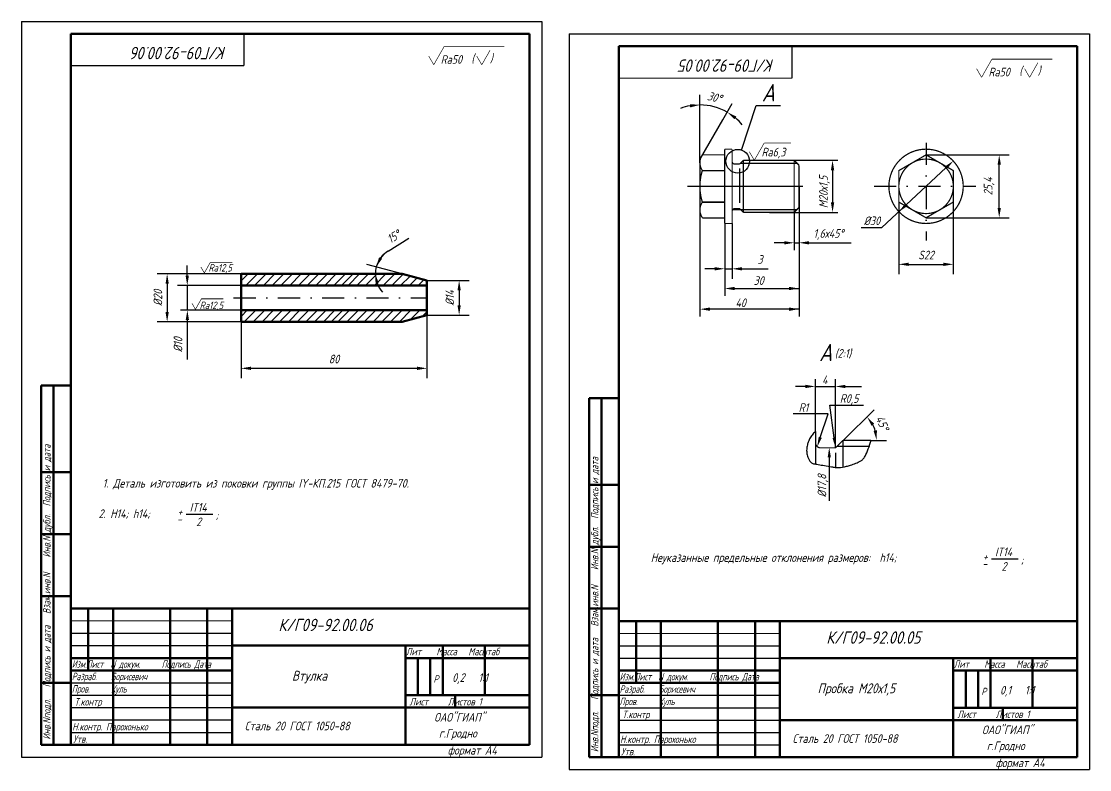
# Model space of a CAD drawing. Header units: inches. Extents: x 1474 to 3411, y 1027 to 1867.
# Drawn here: x 2980 to 3411, y 1064.8 to 1366.8 of the extents above; entities that cross this region are included whole.
import ezdxf

# ---------------------------------------------------------------- set-up
doc = ezdxf.new("R2010")
doc.units = ezdxf.units.IN
doc.header["$LTSCALE"] = 0.7
doc.header["$MEASUREMENT"] = 0
doc.linetypes.add('DASHDOT', pattern=[25.4, 12.7, -6.35, 0, -6.35])
doc.styles.add('ROMANC', font='romanc', dxfattribs={"width": 0.8, "oblique": 15, "height": 3.5})
doc.styles.get("Standard").update_dxf_attribs({"font": 'romand.shx', "width": 0.8, "oblique": 15, "height": 3.5})
doc.dimstyles.get("Standard").update_dxf_attribs({"dimtxt": 3.5, "dimasz": 4, "dimexe": 4, "dimexo": 0, "dimgap": 2, "dimtad": 1, "dimdec": 0, "dimdsep": 46, "dimtxsty": 'Standard', "dimcen": 0.09, "dimadec": 0, "dimazin": 0, "dimtfac": 1, "dimtdec": 0, "dimtmove": 0, "dimatfit": 3, "dimfxl": 0.18, "dimtolj": 1, "dimtzin": 0, "dimlwd": 25, "dimlwe": 25, "dimarcsym": 0})

# ---------------------------------------------------------------- blocks, each defined once
blk = doc.blocks.new('*D107')
at = {"color": 0, "lineweight": 25, "transparency": 16777216}
for p, q in [((3127.95, 1274.1), (3136.35, 1279.28)), ((3133.63, 1264.88), (3119.3, 1268.72))]:
    blk.add_line(p, q, dxfattribs=at)
for start, end in [(121.662, 165), (122.4436, 143.7218), (165, 180), (201.2782, 222.5564)]:
    blk.add_arc((3133.63, 1264.88), 10.83, start, end, dxfattribs=at)
for points in [[(3125.5, 1271), (3124.3, 1271.58), (3123.17, 1267.69)], [(3122.88, 1260.83), (3124.19, 1261.07), (3122.8, 1264.88)]]:
    blk.add_solid(points, dxfattribs=at)
at = {"layer": 'DEFPOINTS', "color": 0, "lineweight": 25, "transparency": 16777216}
for p in [(3068.63, 1264.88), (3122.84, 1265.83), (3133.63, 1264.88), (3133.63, 1264.88), (3143.63, 1262.2)]:
    blk.add_point(p, dxfattribs=at)
at = {"color": 0, "lineweight": 25, "transparency": 16777216, "insert": (3130.18, 1279.88), "char_height": 3.5, "attachment_point": 5, "rotation": 31.662}
blk.add_mtext('\\A1;15°', dxfattribs=at)
blk = doc.blocks.new('*D108')
at = {"color": 0, "lineweight": 25, "transparency": 16777216}
for p, q in [((3143.63, 1262.2), (3160.61, 1262.2)), ((3156.61, 1258.2), (3156.61, 1252.21)), ((3143.63, 1248.21), (3160.61, 1248.21))]:
    blk.add_line(p, q, dxfattribs=at)
for points in [[(3155.95, 1258.2), (3157.28, 1258.2), (3156.61, 1262.2)], [(3155.95, 1252.21), (3157.28, 1252.21), (3156.61, 1248.21)]]:
    blk.add_solid(points, dxfattribs=at)
at = {"layer": 'DEFPOINTS', "color": 0, "lineweight": 25, "transparency": 16777216}
for p in [(3143.63, 1262.2), (3143.63, 1248.21), (3156.61, 1248.21)]:
    blk.add_point(p, dxfattribs=at)
at = {"color": 0, "lineweight": 25, "transparency": 16777216, "insert": (3152.86, 1255.21), "char_height": 3.5, "attachment_point": 5, "rotation": 90}
blk.add_mtext('\\A1;%%C14', dxfattribs=at)
blk = doc.blocks.new('*D126')
at = {"color": 0, "lineweight": 25, "transparency": 16777216}
for p, q in [((3143.63, 1248.21), (3143.63, 1222.76)), ((3068.63, 1245.53), (3068.63, 1222.76)), ((3072.63, 1226.76), (3139.63, 1226.76))]:
    blk.add_line(p, q, dxfattribs=at)
for points in [[(3072.63, 1227.43), (3072.63, 1226.09), (3068.63, 1226.76)], [(3139.63, 1227.43), (3139.63, 1226.09), (3143.63, 1226.76)]]:
    blk.add_solid(points, dxfattribs=at)
at = {"layer": 'DEFPOINTS', "color": 0, "lineweight": 25, "transparency": 16777216}
for p in [(3143.63, 1248.21), (3068.63, 1245.53), (3143.63, 1226.76)]:
    blk.add_point(p, dxfattribs=at)
at = {"color": 0, "lineweight": 25, "transparency": 16777216, "insert": (3106.13, 1230.51), "char_height": 3.5, "attachment_point": 5}
blk.add_mtext('\\A1;80', dxfattribs=at)
blk = doc.blocks.new('*D130')
at = {"color": 0, "lineweight": 25, "transparency": 16777216}
for p, q in [((3263.78, 1285.23), (3263.78, 1262.94)), ((3266.78, 1285.23), (3266.78, 1262.94)), ((3259.78, 1266.94), (3255.78, 1266.94)), ((3263.78, 1266.94), (3266.78, 1266.94)), ((3270.78, 1266.94), (3281.27, 1266.94))]:
    blk.add_line(p, q, dxfattribs=at)
for points in [[(3259.78, 1267.61), (3259.78, 1266.28), (3263.78, 1266.94)], [(3270.78, 1267.61), (3270.78, 1266.28), (3266.78, 1266.94)]]:
    blk.add_solid(points, dxfattribs=at)
at = {"layer": 'DEFPOINTS', "color": 0, "lineweight": 25, "transparency": 16777216}
for p in [(3263.78, 1285.23), (3266.78, 1285.23), (3266.78, 1266.94)]:
    blk.add_point(p, dxfattribs=at)
at = {"color": 0, "transparency": 16777216, "insert": (3278.02, 1270.69), "char_height": 3.5, "attachment_point": 5}
blk.add_mtext('\\A1;3', dxfattribs=at)
blk = doc.blocks.new('*D131')
at = {"color": 0, "lineweight": 25, "transparency": 16777216}
for p, q in [((3253.78, 1329.28), (3253.78, 1337.1)), ((3263.05, 1327.11), (3266.8, 1333.62))]:
    blk.add_line(p, q, dxfattribs=at)
for start, end in [(100.3882, 110.7765), (60.0593, 90), (39.2828, 49.6711)]:
    blk.add_arc((3253.78, 1311.01), 22.09, start, end, dxfattribs=at)
for points in [[(3249.73, 1333.4), (3249.85, 1332.08), (3253.78, 1333.1)], [(3267.69, 1327.31), (3268.46, 1328.4), (3264.8, 1330.15)]]:
    blk.add_solid(points, dxfattribs=at)
at = {"layer": 'DEFPOINTS', "color": 0, "lineweight": 25, "transparency": 16777216}
for p in [(3253.78, 1329.28), (3261.32, 1331.78), (3263.05, 1327.11), (3254.06, 1311.5), (3253.78, 1309.76)]:
    blk.add_point(p, dxfattribs=at)
at = {"color": 0, "transparency": 16777216, "insert": (3259.67, 1336.17), "char_height": 3.5, "attachment_point": 5, "rotation": 346.8112}
blk.add_mtext('\\A1;30°', dxfattribs=at)
blk = doc.blocks.new('*D132')
at = {"color": 0, "lineweight": 25, "transparency": 16777216}
for p, q in [((3334.02, 1293.88), (3334.02, 1264.74)), ((3356.02, 1293.88), (3356.02, 1264.74)), ((3338.02, 1268.74), (3352.02, 1268.74))]:
    blk.add_line(p, q, dxfattribs=at)
for points in [[(3338.02, 1269.41), (3338.02, 1268.08), (3334.02, 1268.74)], [(3352.02, 1269.41), (3352.02, 1268.08), (3356.02, 1268.74)]]:
    blk.add_solid(points, dxfattribs=at)
at = {"layer": 'DEFPOINTS', "color": 0, "lineweight": 25, "transparency": 16777216}
for p in [(3334.02, 1293.88), (3356.02, 1293.88), (3356.02, 1268.74)]:
    blk.add_point(p, dxfattribs=at)
at = {"color": 0, "transparency": 16777216, "insert": (3345.02, 1272.49), "char_height": 3.5, "attachment_point": 5}
blk.add_mtext('\\A1;S22', dxfattribs=at)
blk = doc.blocks.new('*D133')
at = {"color": 0, "lineweight": 25, "transparency": 16777216}
for p, q in [((3311.51, 1197.65), (3324.02, 1210.02)), ((3322.79, 1197.65), (3329.1, 1197.65))]:
    blk.add_line(p, q, dxfattribs=at)
blk.add_arc((3311.51, 1197.65), 13.59, 16.921, 27.7191, dxfattribs=at)
for points in [[(3323, 1203.58), (3324.08, 1204.37), (3321.18, 1207.21)], [(3325.17, 1201.71), (3323.85, 1201.51), (3325.1, 1197.65)]]:
    blk.add_solid(points, dxfattribs=at)
at = {"layer": 'DEFPOINTS', "color": 0, "lineweight": 25, "transparency": 16777216}
for p in [(3324.64, 1201.14), (3308.76, 1194.94), (3311.51, 1197.65), (3311.51, 1197.65), (3322.79, 1197.65)]:
    blk.add_point(p, dxfattribs=at)
at = {"color": 0, "transparency": 16777216, "insert": (3327.38, 1204.64), "char_height": 3.5, "attachment_point": 5, "rotation": 293.7466}
blk.add_mtext('\\A1;45°', dxfattribs=at)
blk = doc.blocks.new('*D134')
at = {"color": 0, "lineweight": 25, "transparency": 16777216}
for p, q in [((3345.02, 1312.93), (3378.54, 1312.93)), ((3374.54, 1291.53), (3374.54, 1308.93)), ((3345.02, 1287.53), (3378.54, 1287.53))]:
    blk.add_line(p, q, dxfattribs=at)
for points in [[(3373.88, 1308.93), (3375.21, 1308.93), (3374.54, 1312.93)], [(3373.88, 1291.53), (3375.21, 1291.53), (3374.54, 1287.53)]]:
    blk.add_solid(points, dxfattribs=at)
at = {"layer": 'DEFPOINTS', "color": 0, "lineweight": 25, "transparency": 16777216}
for p in [(3345.02, 1312.93), (3374.54, 1312.93), (3345.02, 1287.53)]:
    blk.add_point(p, dxfattribs=at)
at = {"color": 0, "transparency": 16777216, "insert": (3370.46, 1300.23), "char_height": 3.5, "attachment_point": 5, "rotation": 90}
blk.add_mtext('\\A1;25,4', dxfattribs=at)

msp = doc.modelspace()

# ---------------------------------------------------------------- linework, layer by layer
for p, q in [((2979.97, 1366.82), (2979.97, 1069.82)), ((2979.97, 1366.82), (3189.97, 1366.82)), ((3189.97, 1366.82), (3189.97, 1069.82)), ((3201.02, 1361.76), (3201.02, 1064.76)), ((3201.02, 1361.76), (3411.02, 1361.76)), ((3411.02, 1361.76), (3411.02, 1064.76)), ((3270.52, 1314.88), (3276.44, 1332.87)), ((3276.44, 1332.87), (3286.3, 1332.87)), ((3253.78, 1309.76), (3253.78, 1329.28)), ((3254.06, 1311.5), (3263.05, 1327.11)), ((3270.08, 1309.53), (3293, 1309.53)), ((3254.71, 1293.88), (3263.78, 1293.88)), ((3266.78, 1290.93), (3293, 1290.93)), ((3254.78, 1287.53), (3263.78, 1287.53)), ((3318.83, 1283.55), (3327.17, 1283.55)), ((3300.37, 1201.15), (3300.37, 1222.38)), ((3306.19, 1211.9), (3319.75, 1211.9)), ((3307.94, 1198.71), (3306.19, 1211.9)), ((3305.45, 1208.41), (3291.43, 1208.41)), ((3302.33, 1198.89), (3305.45, 1208.41)), ((3309.18, 1195.35), (3322.11, 1195.35)), ((3305.96, 1190.79), (3305.96, 1173.28)), ((3308.47, 1192.64), (3308.47, 1186.72)), ((2979.97, 1069.82), (3189.97, 1069.82)), ((3201.02, 1064.76), (3411.02, 1064.76))]:
    msp.add_line(p, q)
at = {"lineweight": 50}
for p, q in [((2999.97, 1361.82), (2999.97, 1074.82)), ((2999.97, 1361.82), (3184.97, 1361.82)), ((3184.97, 1361.82), (3184.97, 1074.82)), ((3221.02, 1356.76), (3221.02, 1069.76)), ((3221.02, 1356.76), (3406.02, 1356.76)), ((3406.02, 1356.76), (3406.02, 1069.76)), ((3068.63, 1264.88), (3068.63, 1245.53)), ((3133.63, 1264.88), (3068.63, 1264.88)), ((3143.63, 1262.2), (3133.63, 1264.88)), ((3068.63, 1260.21), (3143.63, 1260.21)), ((3068.63, 1250.21), (3143.63, 1250.21)), ((3143.63, 1248.21), (3133.63, 1245.53)), ((3133.63, 1245.53), (3068.63, 1245.53)), ((2987.97, 1219.82), (2987.97, 1074.82)), ((2987.97, 1219.82), (2999.97, 1219.82)), ((2992.97, 1219.82), (2992.97, 1074.82)), ((3209.02, 1214.76), (3209.02, 1069.76)), ((3209.02, 1214.76), (3221.02, 1214.76)), ((3214.02, 1214.76), (3214.02, 1069.76)), ((2987.97, 1184.82), (2999.97, 1184.82)), ((3209.02, 1179.76), (3221.02, 1179.76)), ((2987.97, 1159.82), (2999.97, 1159.82)), ((3209.02, 1154.76), (3221.02, 1154.76)), ((2987.97, 1134.82), (2999.97, 1134.82)), ((2999.97, 1129.82), (3184.97, 1129.82)), ((3006.97, 1129.82), (3006.97, 1104.82)), ((3016.97, 1129.82), (3016.97, 1074.82)), ((3039.97, 1129.82), (3039.97, 1074.82)), ((3054.97, 1129.82), (3054.97, 1074.82)), ((3064.97, 1129.82), (3064.97, 1074.82)), ((3209.02, 1129.76), (3221.02, 1129.76)), ((3221.02, 1124.76), (3406.02, 1124.76)), ((3228.02, 1124.76), (3228.02, 1099.76)), ((3238.02, 1124.76), (3238.02, 1069.76)), ((3261.02, 1124.76), (3261.02, 1069.76)), ((3276.02, 1124.76), (3276.02, 1069.76)), ((3286.02, 1124.76), (3286.02, 1069.76)), ((3134.97, 1114.82), (3134.97, 1074.82)), ((3149.97, 1114.82), (3149.97, 1094.82)), ((3166.97, 1114.82), (3166.97, 1094.82)), ((2999.97, 1109.82), (3064.97, 1109.82)), ((3134.97, 1109.82), (3184.97, 1109.82)), ((3139.97, 1109.82), (3139.97, 1094.82)), ((3144.97, 1109.82), (3144.97, 1094.82)), ((3356.02, 1109.76), (3356.02, 1069.76)), ((3371.02, 1109.76), (3371.02, 1089.76)), ((3388.02, 1109.76), (3388.02, 1089.76)), ((2999.97, 1104.82), (3064.97, 1104.82)), ((3221.02, 1104.76), (3286.02, 1104.76)), ((3356.02, 1104.76), (3406.02, 1104.76)), ((3361.02, 1104.76), (3361.02, 1089.76)), ((3366.02, 1104.76), (3366.02, 1089.76)), ((2987.97, 1099.82), (2999.97, 1099.82)), ((3221.02, 1099.76), (3286.02, 1099.76)), ((3134.97, 1094.82), (3184.97, 1094.82)), ((3154.97, 1094.82), (3154.97, 1089.82)), ((3209.02, 1094.76), (3221.02, 1094.76)), ((3356.02, 1089.76), (3406.02, 1089.76)), ((3376.02, 1089.76), (3376.02, 1084.76)), ((2987.97, 1074.82), (3184.97, 1074.82)), ((3209.02, 1069.76), (3406.02, 1069.76))]:
    msp.add_line(p, q, dxfattribs=at)
at = {"linetype": 'DASHDOT'}
for p, q in [((3345.02, 1317.75), (3345.02, 1278.35)), ((3324.03, 1300.23), (3365.07, 1300.23)), ((3065.63, 1255.21), (3143.63, 1255.21))]:
    msp.add_line(p, q, dxfattribs=at)
at = {"color": 0, "linetype": 'ByBlock'}
for p, q in [((3281.84, 1310.73), (3309.44, 1310.73)), ((3307.29, 1306.73), (3307.29, 1293.73)), ((3353.06, 1307.74), (3327.17, 1283.55)), ((3253.78, 1300.17), (3253.78, 1247.64)), ((3293.78, 1300.23), (3293.78, 1247.7)), ((3281.84, 1289.73), (3309.44, 1289.73)), ((3291.78, 1289.73), (3291.78, 1274.44)), ((3263.78, 1285.17), (3263.78, 1255.98)), ((3287.78, 1277.44), (3283.78, 1277.44)), ((3291.78, 1277.44), (3293.78, 1277.44)), ((3297.78, 1277.44), (3301.78, 1277.44)), ((3301.78, 1277.44), (3314.79, 1277.44)), ((3267.78, 1258.98), (3293.78, 1258.98)), ((3293.78, 1250.64), (3257.78, 1250.64)), ((3308.47, 1194.74), (3308.47, 1222.45)), ((3296.37, 1219.45), (3292.37, 1219.45)), ((3300.37, 1219.45), (3308.47, 1219.45)), ((3312.47, 1219.45), (3316.47, 1219.45)), ((3316.47, 1219.45), (3318.92, 1219.45))]:
    msp.add_line(p, q, dxfattribs=at)
at = {"lineweight": 25}
for p, q in [((3269.78, 1307.45), (3269.78, 1293.62)), ((3046.91, 1264.21), (3046.91, 1268.21)), ((3068.63, 1264.88), (3034.79, 1264.88)), ((3068.63, 1262.04), (3071.47, 1264.88)), ((3070.55, 1260.21), (3075.22, 1264.88)), ((3074.09, 1260.21), (3078.64, 1264.77)), ((3077.62, 1260.21), (3082.3, 1264.88)), ((3081.16, 1260.21), (3085.83, 1264.88)), ((3084.69, 1260.21), (3089.37, 1264.88)), ((3088.23, 1260.21), (3092.9, 1264.88)), ((3091.76, 1260.21), (3096.44, 1264.88)), ((3095.3, 1260.21), (3099.68, 1264.59)), ((3098.84, 1260.21), (3103.51, 1264.88)), ((3102.37, 1260.21), (3107.04, 1264.88)), ((3106.06, 1260.21), (3110.73, 1264.88)), ((3109.16, 1260.21), (3113.83, 1264.88)), ((3111.8, 1260.21), (3116.47, 1264.88)), ((3115.34, 1260.21), (3120.01, 1264.88)), ((3118.87, 1260.21), (3123.54, 1264.88)), ((3122.41, 1260.21), (3127.08, 1264.88)), ((3125.94, 1260.21), (3130.62, 1264.88)), ((3129.48, 1260.21), (3134.04, 1264.77)), ((3133.01, 1260.21), (3136.83, 1264.02)), ((3136.55, 1260.21), (3139.62, 1263.28)), ((3038.79, 1260.88), (3038.79, 1249.53)), ((3068.63, 1260.21), (3042.91, 1260.21)), ((3046.91, 1260.21), (3046.91, 1250.21)), ((3078.6, 1260.21), (3076.6, 1260.21)), ((3140.08, 1260.21), (3142.41, 1262.53)), ((3143.62, 1260.21), (3143.63, 1260.22)), ((3068.63, 1250.21), (3044.2, 1250.21)), ((3068.63, 1247.71), (3071.13, 1250.21)), ((3069.88, 1245.53), (3074.56, 1250.21)), ((3073.55, 1245.53), (3078.23, 1250.21)), ((3074.63, 1250.15), (3074.69, 1250.21)), ((3078.6, 1250.21), (3074.63, 1250.21)), ((3077.09, 1245.53), (3081.76, 1250.21)), ((3080.62, 1245.53), (3085.3, 1250.21)), ((3084.16, 1245.53), (3088.84, 1250.21)), ((3087.69, 1245.53), (3092.37, 1250.21)), ((3091.23, 1245.53), (3095.91, 1250.21)), ((3094.76, 1245.53), (3099.44, 1250.21)), ((3098.3, 1245.53), (3102.98, 1250.21)), ((3101.83, 1245.53), (3106.51, 1250.21)), ((3104.86, 1245.45), (3109.54, 1250.13)), ((3107.73, 1245.53), (3112.41, 1250.21)), ((3108.6, 1249.94), (3108.87, 1250.21)), ((3111.26, 1245.53), (3115.94, 1250.21)), ((3114.8, 1245.53), (3119.48, 1250.21)), ((3118.33, 1245.53), (3123.01, 1250.21)), ((3121.87, 1245.53), (3126.55, 1250.21)), ((3125.41, 1245.53), (3130.08, 1250.21)), ((3128.94, 1245.53), (3133.62, 1250.21)), ((3132.48, 1245.53), (3137.16, 1250.21)), ((3136.88, 1246.4), (3140.69, 1250.21)), ((3046.91, 1246.21), (3046.91, 1230.38)), ((3141.71, 1247.69), (3143.63, 1249.61)), ((3068.63, 1245.53), (3034.79, 1245.53)), ((3046.45, 1167.9), (3057.28, 1167.9)), ((3371.41, 1149.89), (3382.23, 1149.89)), ((2999.97, 1119.82), (3064.97, 1119.82)), ((2999.97, 1114.82), (3064.97, 1114.82)), ((3221.02, 1114.76), (3286.02, 1114.76)), ((3221.02, 1109.76), (3286.02, 1109.76)), ((2999.97, 1099.82), (3064.97, 1099.82)), ((2999.97, 1094.82), (3064.97, 1094.82)), ((3221.02, 1094.76), (3286.02, 1094.76)), ((2999.97, 1089.82), (3064.97, 1089.82)), ((3221.02, 1089.76), (3286.02, 1089.76)), ((2999.97, 1084.82), (3064.97, 1084.82)), ((3221.02, 1084.76), (3286.02, 1084.76)), ((2999.97, 1079.82), (3064.97, 1079.82)), ((3221.02, 1079.76), (3286.02, 1079.76)), ((3221.02, 1074.76), (3286.02, 1074.76))]:
    msp.add_line(p, q, dxfattribs=at)
at = {"linetype": 'Continuous'}
msp.add_line((3248.7, 1300.23), (3295.24, 1300.23), dxfattribs=at)
at = {"linetype": 'Continuous', "lineweight": 50}
msp.add_line((3143.63, 1262.21), (3143.63, 1248.21), dxfattribs=at)
at = {"lineweight": 15}
for p, q in [((2999.97, 1124.82), (3064.97, 1124.82)), ((3221.02, 1119.76), (3286.02, 1119.76))]:
    msp.add_line(p, q, dxfattribs=at)
at = {"color": 1, "lineweight": 50}
for p, q in [((3064.97, 1114.82), (3184.97, 1114.82)), ((3286.02, 1109.76), (3406.02, 1109.76)), ((3064.97, 1089.82), (3184.97, 1089.82)), ((3286.02, 1084.76), (3406.02, 1084.76))]:
    msp.add_line(p, q, dxfattribs=at)
for points, const_width in [([(3069.82, 1348.94), (3069.82, 1361.94)], 0.5), ([(3146.37, 1349.3), (3150.54, 1356.64)], 0.25), ([(3150.54, 1356.64), (3174.9, 1356.64)], 0.3), ([(3165.75, 1349.3), (3169.09, 1355.18)], 0.25), ([(3290.88, 1343.88), (3290.88, 1356.88)], 0.5), ([(3144.34, 1352.8), (3146.37, 1349.3)], 0.25), ([(3163.71, 1352.8), (3165.75, 1349.3)], 0.25), ([(3367.43, 1344.23), (3371.59, 1351.57)], 0.25), ([(3371.59, 1351.57), (3395.95, 1351.57)], 0.3), ([(3386.8, 1344.23), (3390.14, 1350.12)], 0.25), ([(2999.82, 1348.94), (3069.82, 1348.94)], 0.5), ([(3365.39, 1347.73), (3367.43, 1344.23)], 0.25), ([(3384.77, 1347.73), (3386.8, 1344.23)], 0.25), ([(3220.88, 1343.88), (3290.88, 1343.88)], 0.5), ([(3263.78, 1315.23), (3266.78, 1315.23)], 0.5), ([(3263.78, 1315.23), (3263.78, 1285.23)], 0.5), ([(3266.78, 1315.23), (3266.78, 1300.23)], 0.5), ([(3275.72, 1310.72), (3279.7, 1317.72)], 0.25), ([(3279.7, 1317.72), (3290.54, 1317.72)], 0.25), ([(3254.78, 1312.93), (3263.78, 1312.93)], 0.5), ([(3269.92, 1309.38), (3271.29, 1310.73)], 0.5), ([(3271.29, 1310.73), (3271.29, 1289.73)], 0.5), ([(3271.29, 1310.73), (3291.78, 1310.73)], 0.5), ([(3273.69, 1314.22), (3275.72, 1310.72)], 0.25), ([(3291.78, 1310.73), (3291.78, 1289.73)], 0.5), ([(3291.78, 1310.73), (3293.78, 1308.76)], 0.5), ([(3253.78, 1309.76), (3253.78, 1300.23)], 0.5), ([(3254.71, 1306.58), (3263.78, 1306.58)], 0.5), ([(3267.78, 1309.23), (3269.57, 1309.23)], 0.5), ([(3293.78, 1308.76), (3293.78, 1291.7)], 0.5), ([(3253.78, 1290.7), (3253.78, 1300.23)], 0.5), ([(3266.78, 1285.23), (3266.78, 1300.23)], 0.5), ([(3254.71, 1293.88), (3263.78, 1293.88)], 0.5), ([(3267.78, 1291.23), (3269.57, 1291.23)], 0.5), ([(3269.92, 1291.09), (3271.29, 1289.73)], 0.5), ([(3271.29, 1289.73), (3291.78, 1289.73)], 0.5), ([(3291.78, 1289.73), (3293.78, 1291.7)], 0.5), ([(3254.78, 1287.53), (3263.78, 1287.53)], 0.5), ([(3263.78, 1285.23), (3266.78, 1285.23)], 0.5), ([(3263.78, 1285.23), (3266.78, 1285.23)], 0.5), ([(3052.39, 1267.68), (3053.79, 1265.26)], 0.25), ([(3053.79, 1265.26), (3056.21, 1269.51)], 0.25), ([(3056.21, 1269.51), (3065.08, 1269.51)], 0.3), ([(3050.21, 1250.58), (3052.62, 1254.83)], 0.25), ([(3052.62, 1254.83), (3061.49, 1254.83)], 0.3), ([(3048.81, 1252.99), (3050.21, 1250.58)], 0.25), ([(3300.47, 1201.21), (3300.47, 1188.12)], 0.5), ([(3302.47, 1194.65), (3308.06, 1194.65)], 0.5), ([(3308.76, 1194.94), (3311.51, 1197.65)], 0.5), ([(3311.51, 1197.65), (3311.51, 1186.93)], 0.5), ([(3311.51, 1197.65), (3322.79, 1197.65)], 0.5)]:
    msp.add_lwpolyline(points, dxfattribs=dict(const_width=const_width))
at = {"const_width": 0.5}
for points in [[(3360.02, 1300.23, 1), (3330.02, 1300.23, 1)], [(3254.78, 1312.93, 0.317785), (3254.79, 1306.58, 0.317785)], [(3266.78, 1310.23, 0.414214), (3267.78, 1309.23, 0.414214)], [(3356.02, 1300.23, 1), (3334.02, 1300.23, 1)], [(3254.71, 1306.58, 0.147456), (3254.71, 1293.88, 0.147456)], [(3269.57, 1309.23, 0.198169), (3269.92, 1309.38, 0.198169)], [(3360.02, 1300.23, -1), (3330.02, 1300.23, -1)], [(3356.02, 1300.23, -1), (3334.02, 1300.23, -1)], [(3254.78, 1287.53, -0.317785), (3254.79, 1293.88, -0.317785)], [(3266.78, 1290.23, -0.414214), (3267.78, 1291.23, -0.414214)], [(3269.57, 1291.23, -0.198169), (3269.92, 1291.09, -0.198169)], [(3300.47, 1196.65, 0.414214), (3302.47, 1194.65, 0.414214)], [(3308.06, 1194.65, 0.19728), (3308.76, 1194.94, 0.19728)]]:
    msp.add_lwpolyline(points, format="xyb", dxfattribs=at)
msp.add_lwpolyline([(3356.02, 1306.58), (3345.02, 1312.93), (3334.02, 1306.58), (3334.02, 1293.88), (3345.02, 1287.53), (3356.02, 1293.88)], close=True, dxfattribs=at)
msp.add_lwpolyline([(3300.47, 1201.21, 0.003231), (3300.37, 1201.15, 0.094601), (3299.02, 1199.83, 0.016278), (3298.02, 1198.27, 0.037071), (3297.65, 1197.55, 0.036857), (3297.23, 1196.26, 0.028084), (3296.89, 1194.5, 0.064406), (3296.89, 1192.77, 0.056558), (3297.35, 1190.85, 0.093492), (3298.51, 1188.9, 0.168657), (3299.63, 1188.27, 0.003626), (3301.45, 1187.95, -0.002546), (3304.05, 1187.51, -0.001333), (3306.89, 1187, 0.002687), (3308.31, 1186.75, 0.067354), (3309.77, 1186.7, 0.031243), (3312.87, 1187.2, 0.021246), (3314.59, 1187.67, 0.016989), (3316.68, 1188.42, 0.036779), (3318.66, 1189.38, 0.070611), (3319.57, 1190.09, 0.071544), (3320.39, 1191.24, 0.030859), (3321.7, 1194.2, 0.00832), (3322.13, 1195.41, 0.00664), (3322.61, 1196.94, 0.028491), (3322.79, 1197.65, 0.032293)], format="xyb")
msp.add_circle((3269.03, 1310.36), 4.77)
at = {"color": 0, "linetype": 'ByBlock'}
for points in [[(3306.63, 1306.73), (3307.96, 1306.73), (3307.29, 1310.73)], [(3353.51, 1307.26), (3352.6, 1308.23), (3355.98, 1310.47)], [(3306.63, 1293.73), (3307.96, 1293.73), (3307.29, 1289.73)], [(3337.44, 1292.24), (3336.53, 1293.21), (3334.06, 1289.99)], [(3287.78, 1278.1), (3287.78, 1276.77), (3291.78, 1277.44)], [(3297.78, 1278.1), (3297.78, 1276.77), (3293.78, 1277.44)], [(3267.78, 1259.65), (3267.78, 1258.32), (3263.78, 1258.98)], [(3289.78, 1259.65), (3289.78, 1258.32), (3293.78, 1258.98)], [(3257.78, 1251.3), (3257.78, 1249.97), (3253.78, 1250.64)], [(3289.78, 1251.3), (3289.78, 1249.97), (3293.78, 1250.64)], [(3296.37, 1220.11), (3296.37, 1218.78), (3300.37, 1219.45)], [(3312.47, 1220.11), (3312.47, 1218.78), (3308.47, 1219.45)]]:
    msp.add_solid(points, dxfattribs=at)
at = {"lineweight": 25}
for points in [[(3038.13, 1260.88), (3039.46, 1260.88), (3038.79, 1264.88)], [(3046.24, 1264.21), (3047.57, 1264.21), (3046.91, 1260.21)], [(3046.28, 1246.21), (3047.61, 1246.21), (3046.94, 1250.21)], [(3038.13, 1249.53), (3039.46, 1249.53), (3038.79, 1245.53)]]:
    msp.add_solid(points, dxfattribs=at)
for points in [[(3302.96, 1198.69), (3301.7, 1199.1), (3301.09, 1195.09)], [(3308.6, 1198.79), (3307.28, 1198.62), (3308.47, 1194.74)], [(3305.3, 1190.79), (3306.63, 1190.79), (3305.96, 1194.79)]]:
    msp.add_solid(points)
at = {"layer": 'DEFPOINTS', "color": 0, "linetype": 'ByBlock'}
for p in [(3266.78, 1315.23), (3291.78, 1310.73), (3355.98, 1310.47), (3269.78, 1307.45), (3253.78, 1300.23), (3283.78, 1300.23), (3283.78, 1291.7), (3291.78, 1289.73), (3291.78, 1289.73), (3293.78, 1291.7), (3307.29, 1289.73), (3334.06, 1289.99), (3263.78, 1285.23), (3293.78, 1277.44), (3283.78, 1258.98), (3253.78, 1250.64), (3308.47, 1219.45)]:
    msp.add_point(p, dxfattribs=at)

# ---------------------------------------------------------------- texts
at = {"style": 'ROMANC', "oblique": 15, "width": 0.8}
for s, p in [('(', (3161.56, 1350.12)), (')', (3169.06, 1350.26)), ('(', (3382.62, 1345.06)), (')', (3390.11, 1345.2))]:
    msp.add_text(s, height=3.5, dxfattribs=at).set_placement(p)
at = {"lineweight": 35, "char_height": 5, "width": 116.2188, "attachment_point": 1, "rotation": 180}
for s, insert in [('К/Г09-92.00.06  ', (3062.7, 1351.52)), ('К/Г09-92.00.05 ', (3283.75, 1346.46))]:
    msp.add_mtext(s, dxfattribs=dict(at, insert=insert))
at = {"lineweight": 25, "attachment_point": 1}
for s, insert, char_height, width in [('Ra50', (3149.16, 1353.18), 3.5, 29.1251), ('Ra50', (3370.21, 1348.11), 3.5, 29.1251), ('Ra6,3', (3278.63, 1315.79), 3.5, 12.9576), ('%%C30', (3319.89, 1288.07), 3.5, 9.7286), ('1,6х45%%D', (3299.57, 1282.95), 3.5, 15.6621), ('Ra12,5', (3055.48, 1268.84), 3, 25.3892), ('30', (3275.46, 1263.93), 3.5, 10.8428), ('40', (3268.11, 1254.98), 3.5, 11.3462), ('Ra12,5', (3051.9, 1253.68), 3, 25.3892), ('(2:1)', (3308.23, 1234.54), 3.5, 9.6709), ('4', (3303.05, 1223.87), 3.5, 5.9425), ('R0,5', (3310.21, 1216.32), 3.5, 6.2126), ('R1', (3293.6, 1212.67), 3.5, 6.2126), ('1. Деталь изготовить из поковки группы IY-КП.215 ГОСТ 8479-70.', (3012.75, 1182.12), 3.5, 172.7805), ('2. H14; h14; ', (3011.12, 1169.84), 3.5, 158.004), ('+', (3042.94, 1170.61), 3.5, 4.3989), ('IT14', (3047.89, 1172.42), 3.5, 19.7907), ('-', (3042.72, 1167.68), 3.5, 6.6548), ('2', (3050.51, 1166.55), 3.5, 17.1446), (';', (3058.33, 1169.27), 3.5, 9.0235), (' Неуказанные предельные отклонения размеров:  h14; ', (3232.08, 1152.12), 3.5, 158.004), ('+', (3367.9, 1152.6), 3.5, 4.3989), ('IT14', (3372.85, 1154.41), 3.5, 19.7907), ('-', (3367.68, 1149.66), 3.5, 6.6548), ('2', (3375.47, 1148.54), 3.5, 17.1446), (';', (3383.29, 1151.26), 3.5, 9.0235), ('{\\W0.7;Лит    Масса   Масштаб}', (3135.16, 1113.93), 3, 48.3624), ('{\\W0.6; Изм.Лист  N докум.      Подпись Дата\\P Разраб.    Борисевич\\P Пров.      Куль}', (2998.89, 1108.87), 3, 75.9719), ('{\\W0.7;Лит    Масса   Масштаб}', (3356.22, 1108.87), 3, 48.3624), ('0,2   1:1', (3153.81, 1103.66), 3.5, 30.5998), ('{\\W0.6; Изм.Лист  N докум.      Подпись Дата\\P Разраб.    Борисевич\\P Пров.      Куль}', (3219.94, 1103.81), 3, 75.9719), ('Р', (3146.24, 1102.86), 3, 4.7355), ('Р', (3367.3, 1097.8), 3, 4.7355), ('0,1   1:1', (3374.87, 1098.59), 3.5, 30.5998), ('{\\W0.7;Т.контр}', (3001.4, 1093.62), 3, 65.7648), ('Лист     Листов 1', (3136.57, 1093.69), 3, 49.4707), ('{\\W0.7;Т.контр}', (3222.46, 1088.55), 3, 65.7648), ('Лист     Листов 1', (3357.63, 1088.63), 3, 49.4707), ('{\\W0.7; Н.контр. Парохонько}', (2998.95, 1083.6), 3, 40.546), ('Сталь 20 ГОСТ 1050-88', (3070.11, 1084.14), 3.5, 67.3789), ('{\\W0.7;Утв.     }', (3000.89, 1078.61), 3, 39.2217), ('г.Гродно', (3148.46, 1081.2), 3.5, 35.0627), ('{\\W0.7; Н.контр. Парохонько}', (3220.01, 1078.54), 3, 40.546), ('Сталь 20 ГОСТ 1050-88', (3291.16, 1079.07), 3.5, 67.3789), ('формат А4', (3151.99, 1074.34), 3.5, 32.7454), ('{\\W0.7;Утв.     }', (3221.94, 1073.55), 3, 39.2217), ('г.Гродно', (3369.52, 1076.14), 3.5, 35.0627), ('формат А4', (3373.04, 1069.27), 3.5, 32.7454)]:
    msp.add_mtext(s, dxfattribs=dict(at, insert=insert, char_height=char_height, width=width))
at = {"lineweight": 35, "attachment_point": 1}
for s, insert, char_height, width in [('А', (3278.76, 1341.52), 7, 25.8231), ('А ', (3301.88, 1236.67), 7, 25.8231), ('К/Г09-92.00.06', (3083.7, 1125.67), 5, 116.2188), ('К/Г09-92.00.05', (3304.75, 1120.6), 5, 116.2188), ('ОАО"ГИАП"', (3146.55, 1087.65), 3.5, 36.171), ('ОАО"ГИАП"', (3367.6, 1082.58), 3.5, 36.171)]:
    msp.add_mtext(s, dxfattribs=dict(at, insert=insert, char_height=char_height, width=width))
at = {"lineweight": 25, "attachment_point": 1, "rotation": 90}
for s, insert, char_height, width in [('М20х1,5', (3301.86, 1291.4), 3.5, 17.0085), ('{\\W0.7; Инв.Nподл.   Подпись и дата   Взам.инв.N    Инв.N дубл.  Подпись и дата}', (2988.73, 1075.34), 3, 144.2887), ('%%C17,8', (3301.25, 1174.72), 3.5, 18.5917), ('{\\W0.7; Инв.Nподл.   Подпись и дата   Взам.инв.N    Инв.N дубл.  Подпись и дата}', (3209.78, 1070.28), 3, 144.2887)]:
    msp.add_mtext(s, dxfattribs=dict(at, insert=insert, char_height=char_height, width=width))
at = {"lineweight": 25, "char_height": 3.5, "attachment_point": 5, "rotation": 90}
for s, insert in [('\\A1;%%C20', (3035.04, 1255.21)), ('\\A1;%%C10', (3043.16, 1236.3))]:
    msp.add_mtext(s, dxfattribs=dict(at, insert=insert))
at = {"lineweight": 30, "char_height": 4, "width": 61.9449, "attachment_point": 1}
for s, insert in [('Втулка', (3089.16, 1104.66)), ('Пробка М20х1,5', (3301.25, 1099.6))]:
    msp.add_mtext(s, dxfattribs=dict(at, insert=insert))

# ---------------------------------------------------------------- dimensions: what is measured, and where the dimension line sits
for base, line1, line2, picture, middle in [((3261.32, 1331.78), ((3253.78, 1309.76), (3253.78, 1329.28)), ((3254.06, 1311.5), (3263.05, 1327.11)), '*D131', (3258.82, 1332.52)), ((3324.64, 1201.14), ((3311.51, 1197.65), (3322.79, 1197.65)), ((3308.76, 1194.94), (3311.51, 1197.65)), '*D133', (3323.95, 1203.13))]:
    dim = msp.add_angular_dim_2l(base=base, line1=line1, line2=line2, dimstyle='Standard')
    dim.commit()
    dim.dimension.update_dxf_attribs({"geometry": picture, "text_midpoint": middle, "dimtype": 162})
dim = msp.add_linear_dim(base=(3374.54, 1312.93), p1=(3345.02, 1287.53), p2=(3345.02, 1312.93), angle=90, text='25,4', dimstyle='Standard')
dim.commit()
dim.dimension.update_dxf_attribs({"geometry": '*D134', "text_midpoint": (3370.46, 1300.23)})
for base, p1, p2, text, picture, middle in [((3356.02, 1268.74), (3334.02, 1293.88), (3356.02, 1293.88), 'S22', '*D132', (3345.02, 1272.49)), ((3266.78, 1266.94), (3263.78, 1285.23), (3266.78, 1285.23), '3', '*D130', (3278.02, 1270.69))]:
    dim = msp.add_linear_dim(base=base, p1=p1, p2=p2, text=text, dimstyle='Standard')
    dim.commit()
    dim.dimension.update_dxf_attribs({"geometry": picture, "text_midpoint": middle})
at = {"lineweight": 25}
dim = msp.add_angular_dim_2l(base=(3122.84, 1265.83), line1=((3133.63, 1264.88), (3068.63, 1264.88)), line2=((3143.63, 1262.2), (3133.63, 1264.88)), dimstyle='Standard', dxfattribs=at)
dim.commit()
dim.dimension.update_dxf_attribs({"geometry": '*D107', "text_midpoint": (3130.18, 1279.88)})
dim = msp.add_linear_dim(base=(3156.61, 1248.21), p1=(3143.63, 1262.2), p2=(3143.63, 1248.21), angle=90, text='%%C14', dimstyle='Standard', dxfattribs=at)
dim.commit()
dim.dimension.update_dxf_attribs({"geometry": '*D108', "text_midpoint": (3152.86, 1255.21)})
dim = msp.add_linear_dim(base=(3143.63, 1226.76), p1=(3068.63, 1245.53), p2=(3143.63, 1248.21), text='80', dimstyle='Standard', dxfattribs=at)
dim.commit()
dim.dimension.update_dxf_attribs({"geometry": '*D126', "text_midpoint": (3106.13, 1230.51)})

doc.saveas('drawing.dxf')
